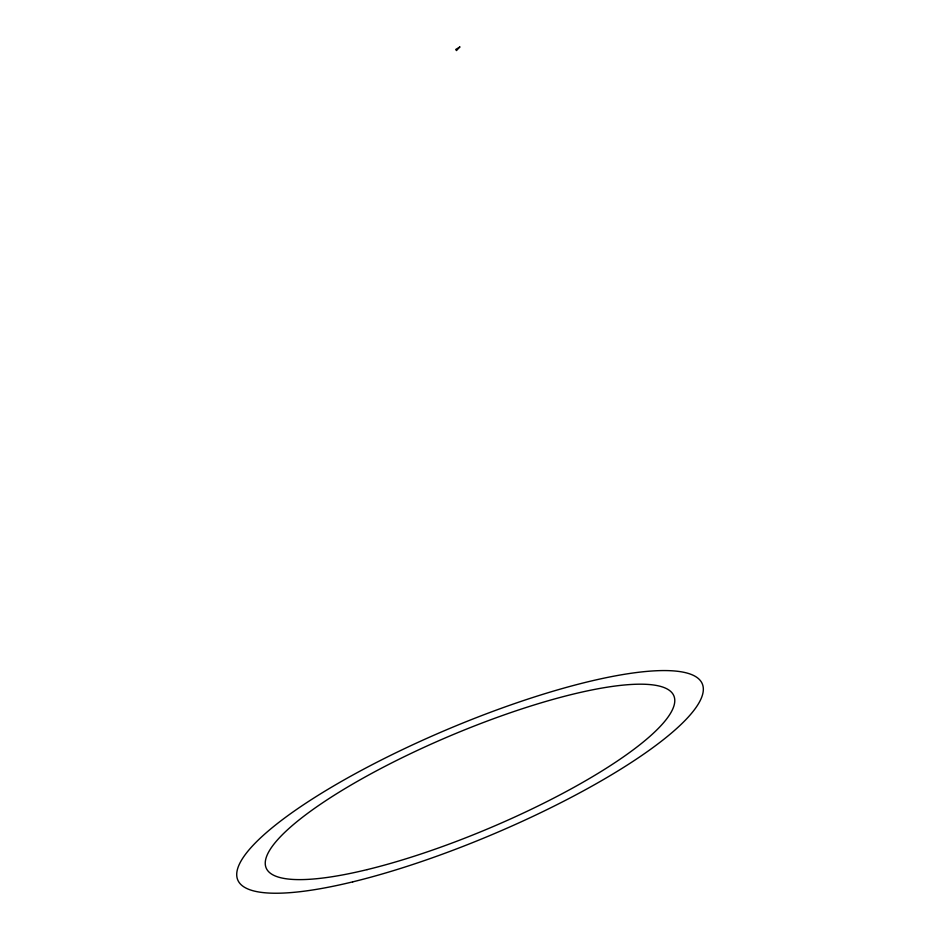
<?xml version="1.0" encoding="UTF-8"?>
<svg xmlns="http://www.w3.org/2000/svg" width="940" height="940" viewBox="0 0 940 940"><rect width="100%" height="100%" fill="white"/><g stroke="black" fill="none" stroke-linecap="round" stroke-linejoin="round"><path stroke-width="1.41" d="M459.789 47L456.476 50.572L455.724 49.479L459.789 47M352.759 881.849A252.143 57.152 -22.9 0 0 703.332 689.431A252.143 57.152 -22.9 0 0 353.922 774.431A252.143 57.152 -22.9 0 0 352.759 881.849M367.094 869.629A221.288 50.161 -22.9 0 0 674.779 700.746A221.288 50.161 -22.9 0 0 368.116 775.347A221.288 50.161 -22.9 0 0 367.094 869.629"/></g></svg>
